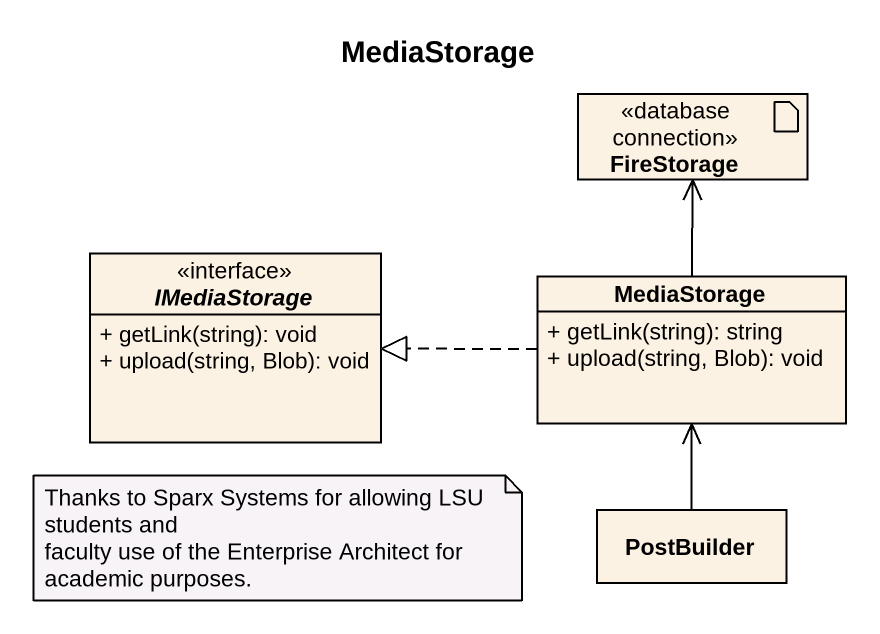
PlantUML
@startuml
title MediaStorage
allowmixing
hide circle
hide empty members
skinparam classAttributeIconSize 0
artifact FireStorage <<database connection>>
interface IMediaStorage {
  + getLink(string): void
  + upload(string, Blob): void
}
class MediaStorage {
  + getLink(string): string
  + upload(string, Blob): void
}
class PostBuilder
MediaStorage -up-> FireStorage
MediaStorage .left.|> IMediaStorage
PostBuilder -up-> MediaStorage
note as N1
  Thanks to Sparx Systems for allowing LSU students and
  faculty use of the Enterprise Architect for academic purposes.
end note
@enduml
